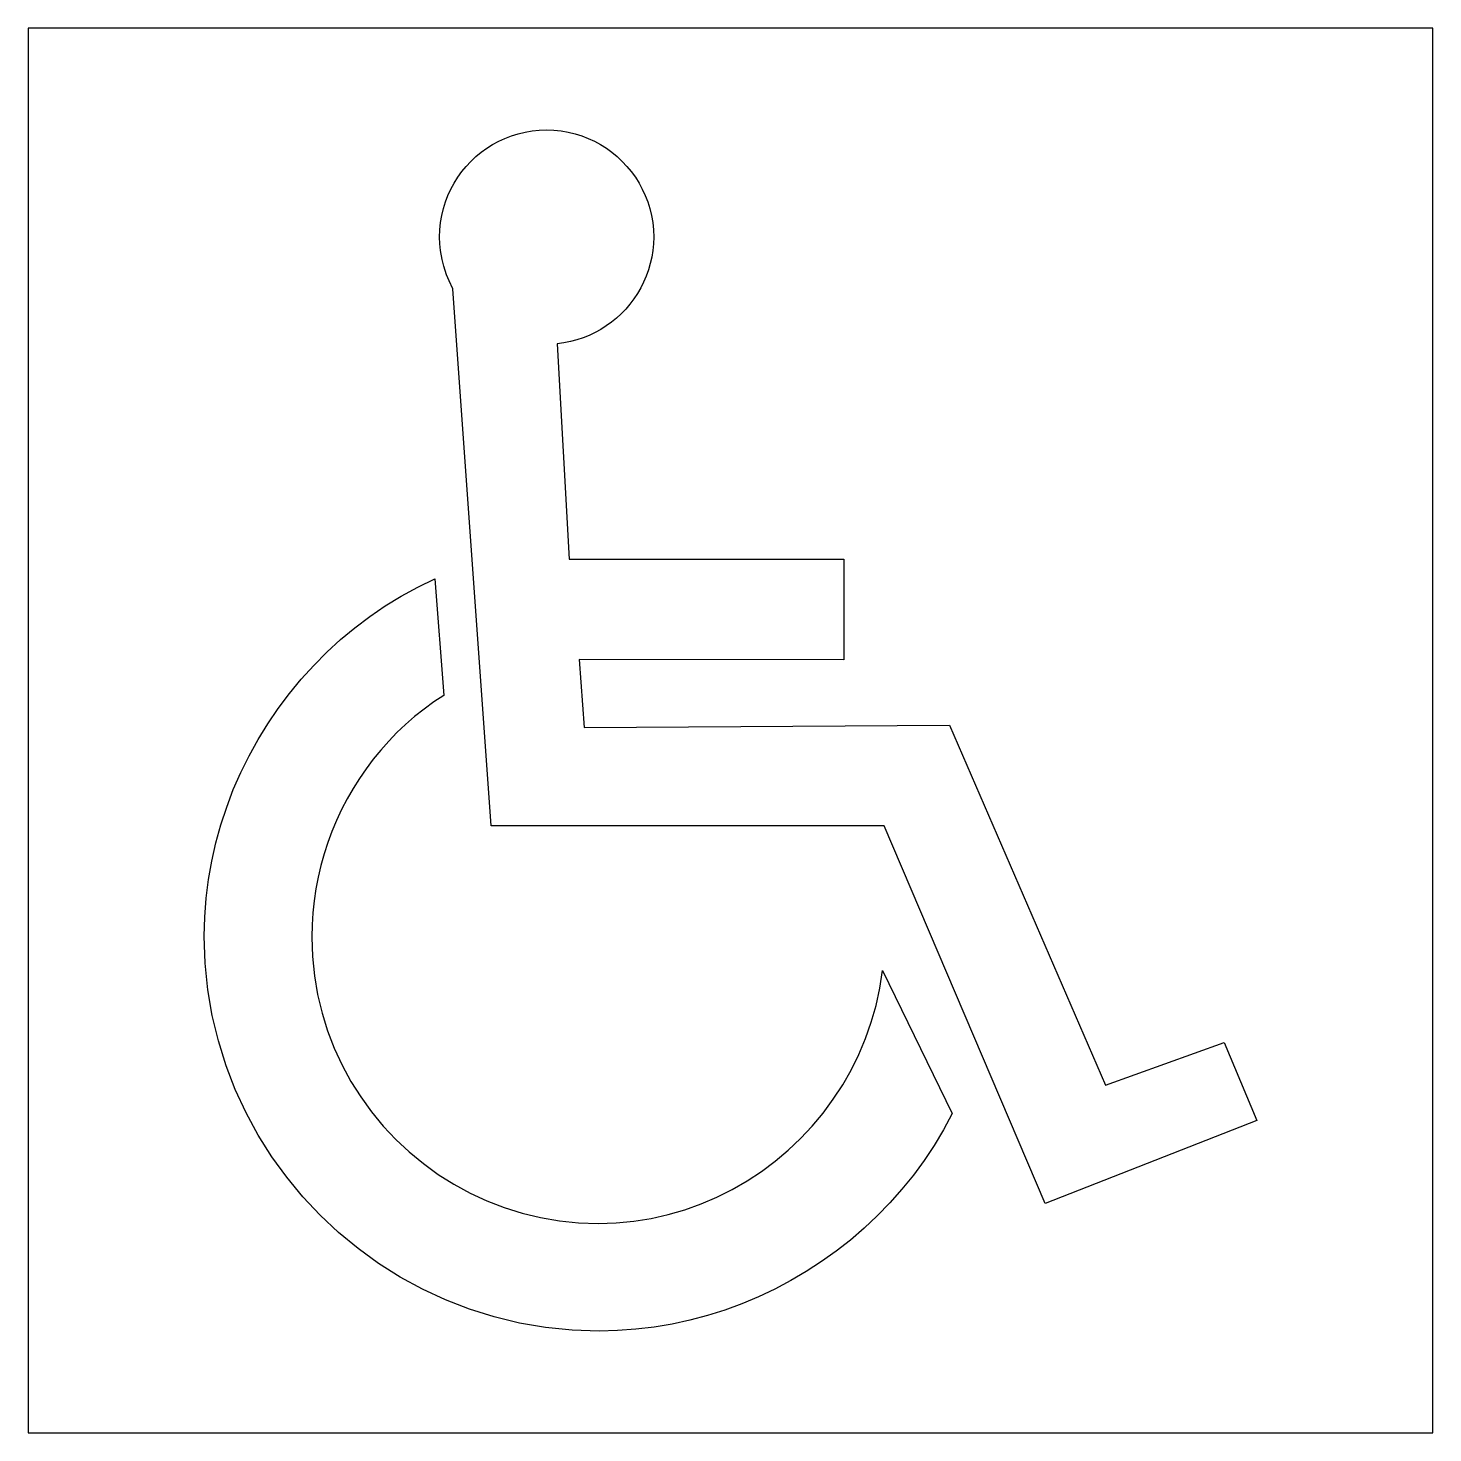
# Model space of a CAD drawing. Extents: x 0 to 48, y 0 to 48.
import ezdxf

# ---------------------------------------------------------------- set-up
doc = ezdxf.new("R2010")
doc.units = 0
doc.layers.add('CUT', color=7, linetype='Continuous')
doc.layers.add('OUTSIDE', color=1, linetype='Continuous')

msp = doc.modelspace()

# ---------------------------------------------------------------- linework, layer by layer
at = {"layer": 'CUT'}
for points in [[(18.304, 37.2462), (18.0739, 37.2174), (18.4886, 29.858), (27.8702, 29.8543), (27.8702, 26.4171), (18.8332, 26.4207), (19.0046, 24.0976), (31.488, 24.1815), (36.8162, 11.8804), (40.8625, 13.341), (41.9822, 10.675), (34.752, 7.8395), (29.2452, 20.7425), (15.819, 20.7461), (14.5153, 39.0896), (14.3822, 39.3618), (14.2958, 39.575), (14.1999, 39.8687), (14.1433, 40.0944), (14.0893, 40.4), (14.0659, 40.6308), (14.058, 40.8618), (14.0665, 41.1116), (14.0915, 41.3571), (14.1326, 41.5975), (14.1891, 41.8324), (14.2605, 42.0613), (14.3463, 42.2835), (14.4459, 42.4986), (14.5587, 42.7059), (14.6843, 42.9049), (14.822, 43.0951), (14.9713, 43.2759), (15.1317, 43.4467), (15.3026, 43.6071), (15.4833, 43.7564), (15.6735, 43.8941), (15.8725, 44.0196), (16.0799, 44.1325), (16.2948, 44.2321), (16.5172, 44.3178), (16.746, 44.3893), (16.9809, 44.4458), (17.2214, 44.4868), (17.4669, 44.5119), (17.7167, 44.5204), (17.9665, 44.5119), (18.212, 44.4868), (18.4524, 44.4458), (18.6873, 44.3893), (18.9162, 44.3178), (19.1384, 44.2321), (19.3534, 44.1325), (19.5608, 44.0196), (19.7599, 43.8941), (19.95, 43.7564), (20.1308, 43.6071), (20.3016, 43.4467), (20.462, 43.2759), (20.6112, 43.0951), (20.749, 42.9049), (20.8745, 42.7059), (20.9874, 42.4986), (21.087, 42.2835), (21.1728, 42.0613), (21.2443, 41.8324), (21.3008, 41.5975), (21.3417, 41.3571), (21.3668, 41.1116), (21.3753, 40.8618), (21.3678, 40.6292), (21.3458, 40.4), (21.3096, 40.1747), (21.2597, 39.9536), (21.1966, 39.7375), (21.1208, 39.5266), (21.0324, 39.3216), (20.9322, 39.123), (20.8205, 38.9311), (20.6979, 38.7467), (20.5647, 38.5701), (20.4213, 38.4018), (20.2683, 38.2424), (20.106, 38.0924), (19.935, 37.9522), (19.7555, 37.8224), (19.5682, 37.7035), (19.3736, 37.5959), (19.1718, 37.5002), (18.9635, 37.4169), (18.7492, 37.3464), (18.5292, 37.2894)], [(29.1895, 15.7966), (31.5771, 10.9102), (31.2812, 10.3584), (30.9603, 9.8231), (30.6155, 9.3049), (30.2477, 8.8045), (29.8579, 8.3225), (29.4469, 7.8594), (29.0159, 7.4161), (28.5655, 6.9929), (28.0968, 6.5906), (27.6108, 6.2098), (27.1084, 5.8511), (26.5905, 5.5151), (26.058, 5.2025), (25.5119, 4.9138), (24.9533, 4.6496), (24.3827, 4.4106), (23.8014, 4.1975), (23.2102, 4.0107), (22.6103, 3.851), (22.0022, 3.719), (21.3871, 3.6152), (20.766, 3.5403), (20.1395, 3.4949), (19.5089, 3.4796), (18.5877, 3.5108), (17.6825, 3.6032), (16.7959, 3.7545), (15.9295, 3.9629), (15.0856, 4.2263), (14.2661, 4.5426), (13.4733, 4.9099), (12.7087, 5.326), (11.9748, 5.789), (11.2736, 6.2968), (10.6069, 6.8474), (9.9769, 7.4387), (9.3856, 8.0687), (8.835, 8.7353), (8.3272, 9.4366), (7.8642, 10.1705), (7.4481, 10.935), (7.0808, 11.728), (6.7645, 12.5474), (6.5011, 13.3913), (6.2927, 14.2577), (6.1414, 15.1444), (6.049, 16.0494), (6.0178, 16.9708), (6.0342, 17.6208), (6.0827, 18.2661), (6.1629, 18.9054), (6.2739, 19.5379), (6.415, 20.1625), (6.5856, 20.7782), (6.7849, 21.3839), (7.0123, 21.9788), (7.2671, 22.5617), (7.5485, 23.1317), (7.8559, 23.6877), (8.1886, 24.2287), (8.5458, 24.7538), (8.9269, 25.2619), (9.3312, 25.752), (9.758, 26.223), (10.2066, 26.674), (10.6762, 27.104), (11.1663, 27.512), (11.6761, 27.8969), (12.2049, 28.2577), (12.7519, 28.5935), (13.3165, 28.9031), (13.8981, 29.1856), (14.2035, 25.201), (13.8602, 24.9739), (13.5284, 24.7327), (13.2084, 24.4777), (12.9003, 24.2097), (12.6045, 23.9292), (12.3212, 23.6366), (12.0509, 23.3326), (11.7936, 23.0177), (11.5497, 22.6924), (11.3195, 22.3574), (11.1033, 22.013), (10.9013, 21.66), (10.714, 21.2988), (10.5413, 20.93), (10.3838, 20.5541), (10.2417, 20.1717), (10.1152, 19.7833), (10.0047, 19.3895), (9.9104, 18.9908), (9.8327, 18.5878), (9.7717, 18.181), (9.7279, 17.771), (9.7012, 17.3583), (9.6923, 16.9434), (9.715, 16.2751), (9.782, 15.6185), (9.8918, 14.9753), (10.043, 14.3468), (10.234, 13.7346), (10.4635, 13.1402), (10.7299, 12.5649), (11.0318, 12.0104), (11.3676, 11.478), (11.736, 10.9692), (12.1354, 10.4856), (12.5643, 10.0286), (13.0214, 9.5997), (13.505, 9.2003), (14.0137, 8.8319), (14.5461, 8.4961), (15.1006, 8.1942), (15.6759, 7.9278), (16.2704, 7.6983), (16.8825, 7.5072), (17.511, 7.356), (18.1542, 7.2462), (18.8108, 7.1793), (19.4791, 7.1566), (20.0917, 7.1761), (20.6953, 7.2339), (21.2889, 7.3287), (21.871, 7.4594), (22.4406, 7.6249), (22.9963, 7.8238), (23.5368, 8.0552), (24.061, 8.3177), (24.5677, 8.6102), (25.0553, 8.9315), (25.5226, 9.2805), (25.9687, 9.6559), (26.3919, 10.0566), (26.7913, 10.4814), (27.1654, 10.9292), (27.513, 11.3987), (27.833, 11.8888), (28.1239, 12.3983), (28.3844, 12.926), (28.6136, 13.4707), (28.8099, 14.0313), (28.9721, 14.6066), (29.0991, 15.1954)]]:
    msp.add_lwpolyline(points, close=True, dxfattribs=at)
at = {"layer": 'OUTSIDE'}
msp.add_lwpolyline([(0, 0), (48, 0), (48, 48), (0, 48)], close=True, dxfattribs=at)

doc.saveas('drawing.dxf')
